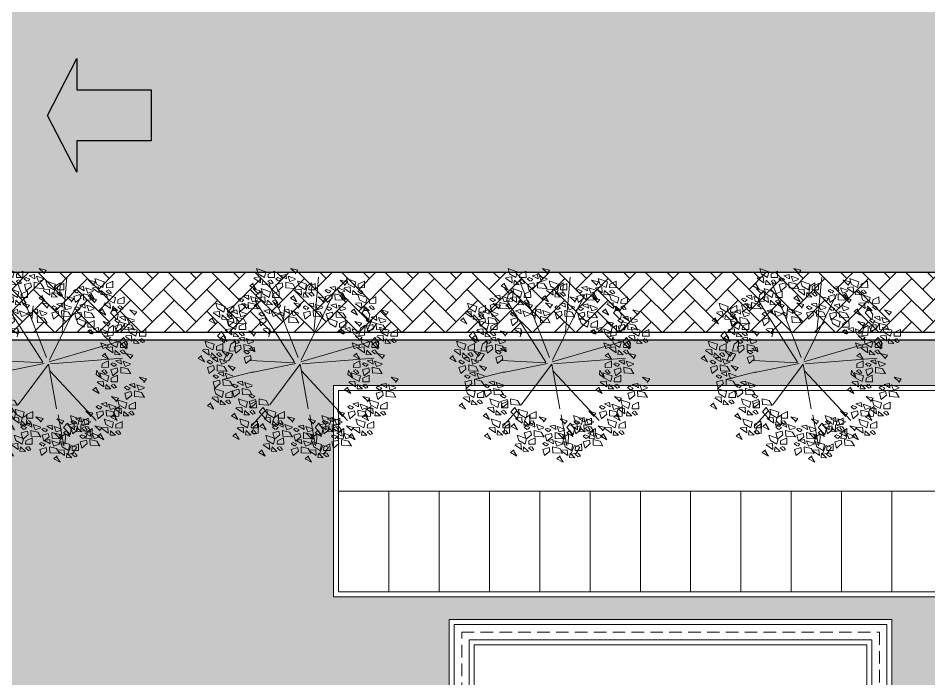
# Model space of a CAD drawing. Header units: inches. Extents: x 0 to 558, y -1 to 295.
# Drawn here: x 248.42 to 266.51, y 111.2 to 124.32 of the extents above; entities that cross this region are included whole.
import ezdxf

# ---------------------------------------------------------------- set-up
doc = ezdxf.new("R2010")
doc.units = ezdxf.units.IN
doc.header["$MEASUREMENT"] = 0
doc.linetypes.add('$0$HIDDEN', pattern=[0.375, 0.25, -0.125])
for name, color, linetype, lineweight in [('ARSIR', 31, 'Continuous', 5), ('ARSIR BETON', 8, 'Continuous', 5), ('ARSIR KOLOM', 8, 'Continuous', 13), ('ATAP', 3, 'Continuous', 20), ('DINDING2', 146, 'Continuous', 5), ('POHON', 98, 'Continuous', 5), ('RUMPUT', 93, 'Continuous', 0), ('SANITAIR', 15, 'Continuous', 9)]:
    doc.layers.add(name, color=color, linetype=linetype, lineweight=lineweight)
doc.layers.add('dg2', color=3, linetype='Continuous')
doc.layers.add('LANTAI', color=57, linetype='Continuous')

# ---------------------------------------------------------------- blocks, each defined once
blk = doc.blocks.new('SD.01')
at = {"layer": 'ATAP', "linetype": '$0$HIDDEN'}
blk.add_lwpolyline([(-4.2, 49.6), (-4.2, 51.6), (4.1, 51.6), (4.1, 42.4), (1.6, 42.4), (1.6, -1.6), (-11.2, -1.6), (-11.2, 49.6)], close=True, dxfattribs=at)
at = {"layer": 'SANITAIR'}
for points in [[(-4.45, 49.85), (-4.45, 51.85), (4.35, 51.85), (4.35, 42.15), (1.85, 42.15), (1.85, -1.85), (-11.45, -1.85), (-11.45, 49.85)], [(-4.35, 49.75), (-4.35, 51.75), (4.25, 51.75), (4.25, 42.25), (1.75, 42.25), (1.75, -1.75), (-11.35, -1.75), (-11.35, 49.75)], [(-4.05, 49.45), (-4.05, 51.45), (3.95, 51.45), (3.95, 42.55), (1.45, 42.55), (1.45, -1.45), (-11.05, -1.45), (-11.05, 49.45)], [(-3.95, 49.35), (-3.95, 51.35), (3.85, 51.35), (3.85, 42.65), (1.35, 42.65), (1.35, -1.35), (-10.95, -1.35), (-10.95, 49.35)]]:
    blk.add_lwpolyline(points, close=True, dxfattribs=at)
blk = doc.blocks.new('rrety')
for p, q in [((497.8248, 232.6161), (497.8335, 232.64)), ((497.8335, 232.64), (497.8515, 232.6484)), ((497.8506, 232.6457), (497.8452, 232.6146)), ((497.8452, 232.6146), (497.8248, 232.6161)), ((497.8677, 232.6134), (497.8875, 232.619)), ((497.8733, 232.5824), (497.8677, 232.6134)), ((497.8875, 232.619), (497.8874, 232.5936)), ((498.0767, 232.6219), (498.0965, 232.6275)), ((498.0822, 232.5908), (498.0767, 232.6219)), ((498.0964, 232.6021), (498.0822, 232.588)), ((498.0965, 232.6275), (498.0964, 232.6021)), ((497.7802, 232.574), (497.8, 232.5795)), ((497.7857, 232.5429), (497.7802, 232.574)), ((497.8, 232.5795), (497.7999, 232.5541)), ((497.8574, 232.5587), (497.8572, 232.5786)), ((497.8592, 232.5767), (497.8853, 232.5589)), ((497.8874, 232.5936), (497.8733, 232.5795)), ((498.0146, 232.5768), (498.0343, 232.5823)), ((498.0201, 232.5457), (498.0146, 232.5768)), ((498.0343, 232.5823), (498.0342, 232.5569)), ((498.0607, 232.5474), (498.0605, 232.5674)), ((498.0625, 232.5654), (498.0886, 232.5477)), ((497.7999, 232.5541), (497.7857, 232.54)), ((497.8755, 232.5409), (497.8574, 232.5587)), ((497.8853, 232.5589), (497.8755, 232.5409)), ((498.0342, 232.5569), (498.0201, 232.5429)), ((498.0788, 232.5296), (498.0607, 232.5474)), ((498.0886, 232.5477), (498.0788, 232.5296)), ((497.704, 232.4781), (497.7237, 232.4836)), ((497.7095, 232.447), (497.704, 232.4781)), ((497.7237, 232.4836), (497.7236, 232.4582)), ((497.7236, 232.4582), (497.7095, 232.4442)), ((498.2229, 232.3707), (498.2316, 232.3946)), ((498.2316, 232.3946), (498.2497, 232.403)), ((498.2487, 232.4004), (498.2434, 232.3693)), ((498.2179, 232.3568), (498.2376, 232.3624)), ((498.2234, 232.3257), (498.2179, 232.3568)), ((498.2434, 232.3693), (498.2229, 232.3707)), ((498.2376, 232.3624), (498.2375, 232.337)), ((498.2375, 232.337), (498.2234, 232.3229)), ((498.2611, 232.319), (498.2609, 232.3389)), ((498.2793, 232.3012), (498.2611, 232.319)), ((498.263, 232.337), (498.2891, 232.3192)), ((498.2891, 232.3192), (498.2793, 232.3012)), ((498.1134, 232.2834), (498.1133, 232.258)), ((497.7303, 232.2231), (497.7301, 232.243)), ((497.7484, 232.2053), (497.7303, 232.2231)), ((497.7321, 232.2411), (497.7582, 232.2233)), ((497.7582, 232.2233), (497.7484, 232.2053)), ((497.7542, 232.1564), (497.7629, 232.1803)), ((497.7629, 232.1803), (497.7809, 232.1887)), ((497.78, 232.1861), (497.7747, 232.1549)), ((497.7859, 232.2045), (497.8056, 232.2101)), ((497.7914, 232.1734), (497.7859, 232.2045)), ((497.8055, 232.1847), (497.7914, 232.1706)), ((497.8056, 232.2101), (497.8055, 232.1847)), ((497.7747, 232.1549), (497.7542, 232.1564)), ((497.7839, 232.13), (497.7837, 232.15)), ((497.7858, 232.148), (497.8119, 232.1303)), ((498.1671, 232.1678), (498.1868, 232.1734)), ((498.1726, 232.1368), (498.1671, 232.1678)), ((498.1867, 232.148), (498.1726, 232.1339)), ((498.1868, 232.1734), (498.1867, 232.148)), ((497.8021, 232.1122), (497.7839, 232.13)), ((497.8119, 232.1303), (497.8021, 232.1122)), ((498.0005, 232.1002), (498.0202, 232.1057)), ((498.006, 232.0691), (498.0005, 232.1002)), ((498.0202, 232.1057), (498.0201, 232.0803)), ((498.0201, 232.0803), (498.006, 232.0663))]:
    blk.add_line(p, q)
for points in [[(498.0497, 232.6755), (498.0591, 232.6874), (498.0347, 232.6946), (498.0505, 232.6782)], [(497.8859, 232.6614), (497.8953, 232.6733), (497.8709, 232.6805), (497.8867, 232.6641)], [(497.9248, 232.6527), (497.9394, 232.672), (497.9502, 232.652), (497.9301, 232.6412), (497.9248, 232.6527)], [(497.9924, 232.6512), (498.0003, 232.6577), (497.9875, 232.6645), (497.9805, 232.6606), (497.9897, 232.652)], [(498.0181, 232.6583), (498.0167, 232.6735), (497.998, 232.6702), (498.0181, 232.6583)], [(498.0495, 232.6549), (498.03, 232.6489), (498.024, 232.6684), (498.0503, 232.6576)], [(497.8409, 232.6188), (497.8218, 232.6039), (497.8165, 232.626), (497.8387, 232.6312), (497.8409, 232.6188)], [(497.8287, 232.6371), (497.8365, 232.6436), (497.8237, 232.6504), (497.8167, 232.6465), (497.826, 232.6379)], [(497.8543, 232.6442), (497.8529, 232.6594), (497.8343, 232.6561), (497.8543, 232.6442)], [(497.8823, 232.6095), (497.8509, 232.6129), (497.8511, 232.6334), (497.8755, 232.6262), (497.885, 232.6087)], [(497.8857, 232.6408), (497.8663, 232.6348), (497.8602, 232.6543), (497.8865, 232.6435)], [(497.8824, 232.651), (497.9136, 232.6558), (497.9187, 232.6359), (497.8933, 232.6366), (497.8796, 232.6511)], [(497.8872, 232.6198), (497.9044, 232.6306), (497.9153, 232.6134), (497.8871, 232.617)], [(497.9414, 232.6381), (497.9355, 232.6298), (497.9495, 232.6266), (497.9553, 232.6321), (497.9442, 232.638)], [(498.0047, 232.6329), (497.9855, 232.618), (497.9803, 232.6401), (498.0025, 232.6453), (498.0047, 232.6329)], [(498.001, 232.6104), (498.0157, 232.6297), (498.0264, 232.6097), (498.0064, 232.5989), (498.001, 232.6104)], [(498.0461, 232.6236), (498.0147, 232.627), (498.0149, 232.6475), (498.0393, 232.6403), (498.0488, 232.6228)], [(498.0941, 232.6146), (498.1019, 232.6211), (498.0892, 232.6278), (498.0822, 232.624), (498.0914, 232.6154)], [(498.1198, 232.6217), (498.1183, 232.6368), (498.0997, 232.6335), (498.1198, 232.6217)], [(498.1511, 232.6183), (498.1317, 232.6123), (498.1257, 232.6317), (498.1519, 232.621)], [(498.1513, 232.6388), (498.1607, 232.6507), (498.1364, 232.6579), (498.1521, 232.6415)], [(497.7497, 232.5946), (497.7809, 232.5994), (497.786, 232.5795), (497.7606, 232.5802), (497.7468, 232.5947)], [(497.7921, 232.5963), (497.8067, 232.6156), (497.8175, 232.5956), (497.7974, 232.5848), (497.7921, 232.5963)], [(497.9135, 232.52), (497.8706, 232.621)], [(497.8852, 232.6002), (497.9164, 232.605), (497.9215, 232.5851), (497.8961, 232.5858), (497.8824, 232.6003)], [(497.8923, 232.5999), (497.8863, 232.586), (497.9117, 232.5853), (497.8922, 232.5971)], [(497.9184, 232.6246), (497.9237, 232.6104), (497.9408, 232.6184), (497.9184, 232.6246)], [(497.9276, 232.6019), (497.9423, 232.6212), (497.953, 232.6012), (497.933, 232.5905), (497.9276, 232.6019)], [(497.9586, 232.6087), (497.9898, 232.6135), (497.9949, 232.5936), (497.9695, 232.5943), (497.9558, 232.6088)], [(498.0176, 232.5958), (498.0117, 232.5875), (498.0258, 232.5843), (498.0316, 232.5898), (498.0204, 232.5957)], [(498.0666, 232.5852), (498.076, 232.5971), (498.0517, 232.6044), (498.0674, 232.5879)], [(498.0699, 232.5414), (498.1036, 232.5996)], [(498.1063, 232.5962), (498.0872, 232.5813), (498.082, 232.6035), (498.1041, 232.6087), (498.1063, 232.5962)], [(498.1477, 232.5869), (498.1164, 232.5903), (498.1165, 232.6109), (498.1409, 232.6037), (498.1505, 232.5861)], [(497.7532, 232.5514), (497.7626, 232.5633), (497.7382, 232.5705), (497.754, 232.5541)], [(497.7545, 232.5634), (497.7717, 232.5742), (497.7826, 232.557), (497.7544, 232.5606)], [(497.7857, 232.5682), (497.7909, 232.554), (497.8081, 232.562), (497.7857, 232.5682)], [(497.8086, 232.5817), (497.8028, 232.5734), (497.8168, 232.5702), (497.8226, 232.5757), (497.8115, 232.5816)], [(497.8344, 232.5539), (497.8491, 232.5733), (497.8598, 232.5533), (497.8398, 232.5425), (497.8344, 232.5539)], [(497.8718, 232.5655), (497.8812, 232.5774), (497.8568, 232.5846), (497.8726, 232.5682)], [(497.89, 232.5691), (497.9073, 232.5799), (497.9181, 232.5627), (497.8899, 232.5662)], [(497.9212, 232.5739), (497.9265, 232.5596), (497.9436, 232.5676), (497.9212, 232.5739)], [(497.9442, 232.5873), (497.9383, 232.579), (497.9523, 232.5758), (497.9581, 232.5813), (497.947, 232.5873)], [(497.9634, 232.5775), (497.9807, 232.5883), (497.9915, 232.5711), (497.9634, 232.5747)], [(497.9946, 232.5823), (497.9999, 232.5681), (498.0171, 232.5761), (497.9946, 232.5823)], [(498.0094, 232.561), (498.0172, 232.5675), (498.0045, 232.5742), (497.9974, 232.5704), (498.0067, 232.5618)], [(498.035, 232.5681), (498.0336, 232.5832), (498.015, 232.5799), (498.035, 232.5681)], [(498.0664, 232.5647), (498.047, 232.5587), (498.0409, 232.5781), (498.0672, 232.5674)], [(498.1395, 232.554), (498.1381, 232.5691), (498.1195, 232.5658), (498.1395, 232.554)], [(498.1709, 232.5506), (498.1515, 232.5446), (498.1454, 232.564), (498.1717, 232.5533)], [(498.1711, 232.5711), (498.1805, 232.583), (498.1561, 232.5903), (498.1719, 232.5738)], [(498.2614, 232.5542), (498.2709, 232.5661), (498.2465, 232.5733), (498.2622, 232.5569)], [(497.6959, 232.5271), (497.7038, 232.5337), (497.691, 232.5404), (497.684, 232.5366), (497.6932, 232.5279)], [(497.7216, 232.5343), (497.7202, 232.5494), (497.7016, 232.5461), (497.7216, 232.5343)], [(497.753, 232.5308), (497.7335, 232.5248), (497.7275, 232.5443), (497.7538, 232.5336)], [(497.7596, 232.5435), (497.7536, 232.5296), (497.779, 232.5289), (497.7595, 232.5407)], [(497.792, 232.5523), (497.8232, 232.5571), (497.8283, 232.5372), (497.8029, 232.5379), (497.7892, 232.5523)], [(497.7968, 232.5211), (497.8141, 232.5319), (497.8249, 232.5147), (497.7968, 232.5183)], [(497.8268, 232.5229), (497.8076, 232.508), (497.8024, 232.5301), (497.8246, 232.5353), (497.8268, 232.5229)], [(497.8145, 232.5412), (497.8224, 232.5478), (497.8096, 232.5545), (497.8026, 232.5507), (497.8118, 232.542)], [(497.8402, 232.5484), (497.8388, 232.5635), (497.8201, 232.5602), (497.8402, 232.5484)], [(497.8682, 232.5136), (497.8368, 232.517), (497.837, 232.5375), (497.8614, 232.5303), (497.8709, 232.5128)], [(497.851, 232.5394), (497.8451, 232.5311), (497.8592, 232.5279), (497.865, 232.5334), (497.8538, 232.5393)], [(497.8716, 232.5449), (497.8521, 232.5389), (497.8461, 232.5584), (497.8724, 232.5477)], [(497.8951, 232.5492), (497.8891, 232.5352), (497.9145, 232.5345), (497.8951, 232.5463)], [(497.9685, 232.5576), (497.9625, 232.5437), (497.9879, 232.543), (497.9685, 232.5548)], [(498.0216, 232.5427), (498.0025, 232.5277), (497.9973, 232.5499), (498.0194, 232.5551), (498.0216, 232.5427)], [(498.063, 232.5333), (498.0317, 232.5367), (498.0318, 232.5573), (498.0562, 232.5501), (498.0657, 232.5325)], [(498.1261, 232.5286), (498.107, 232.5136), (498.1017, 232.5358), (498.1239, 232.541), (498.1261, 232.5286)], [(498.1139, 232.5469), (498.1217, 232.5534), (498.1089, 232.5601), (498.1019, 232.5563), (498.1111, 232.5477)], [(498.1055, 232.5201), (498.1202, 232.5395), (498.1309, 232.5194), (498.1109, 232.5087), (498.1055, 232.5201)], [(498.1675, 232.5192), (498.1361, 232.5226), (498.1363, 232.5432), (498.1607, 232.536), (498.1702, 232.5184)], [(498.2042, 232.53), (498.212, 232.5365), (498.1993, 232.5432), (498.1923, 232.5394), (498.2015, 232.5308)], [(498.2299, 232.5371), (498.2285, 232.5522), (498.2098, 232.5489), (498.2299, 232.5371)], [(498.2613, 232.5337), (498.2418, 232.5277), (498.2358, 232.5471), (498.2621, 232.5364)], [(497.7082, 232.5088), (497.6891, 232.4939), (497.6838, 232.516), (497.706, 232.5212), (497.7082, 232.5088)], [(497.7496, 232.4995), (497.7182, 232.5029), (497.7184, 232.5234), (497.7428, 232.5162), (497.7523, 232.4987)], [(497.7582, 232.4834), (497.7728, 232.5028), (497.7836, 232.4828), (497.7635, 232.472), (497.7582, 232.4834)], [(497.9754, 232.3753), (497.7793, 232.51)], [(497.8019, 232.5012), (497.7959, 232.4873), (497.8213, 232.4866), (497.8019, 232.4984)], [(497.828, 232.5259), (497.8333, 232.5117), (497.8505, 232.5197), (497.828, 232.5259)], [(497.9846, 232.3539), (497.9233, 232.5008)], [(497.9846, 232.3539), (498.0582, 232.5161)], [(498.0631, 232.5184), (498.0943, 232.5232), (498.0994, 232.5033), (498.074, 232.504), (498.0603, 232.5185)], [(498.1221, 232.5056), (498.1162, 232.4972), (498.1302, 232.494), (498.136, 232.4995), (498.1249, 232.5055)], [(498.128, 232.4959), (498.1592, 232.5007), (498.1644, 232.4808), (498.139, 232.4815), (498.1252, 232.4959)], [(498.1705, 232.4975), (498.1851, 232.5169), (498.1959, 232.4969), (498.1758, 232.4861), (498.1705, 232.4975)], [(498.2165, 232.5116), (498.1973, 232.4967), (498.1921, 232.5188), (498.2142, 232.5241), (498.2165, 232.5116)], [(498.2579, 232.5023), (498.2265, 232.5057), (498.2267, 232.5263), (498.251, 232.519), (498.2606, 232.5015)], [(498.2439, 232.4806), (498.2585, 232.5), (498.2693, 232.4799), (498.2492, 232.4692), (498.2439, 232.4806)], [(497.6906, 232.4581), (497.6891, 232.4732), (497.6705, 232.4699), (497.6906, 232.4581)], [(497.7219, 232.4547), (497.7025, 232.4487), (497.6965, 232.4681), (497.7227, 232.4574)], [(497.7221, 232.4752), (497.7315, 232.4872), (497.7072, 232.4944), (497.7229, 232.4779)], [(497.7158, 232.4818), (497.747, 232.4866), (497.7521, 232.4667), (497.7267, 232.4674), (497.713, 232.4818)], [(497.7748, 232.4689), (497.7689, 232.4606), (497.7829, 232.4574), (497.7887, 232.4629), (497.7776, 232.4688)], [(498.1329, 232.4647), (498.1501, 232.4755), (498.1609, 232.4583), (498.1328, 232.4619)], [(498.1641, 232.4695), (498.1693, 232.4553), (498.1865, 232.4633), (498.1641, 232.4695)], [(498.187, 232.483), (498.1811, 232.4747), (498.1952, 232.4715), (498.201, 232.477), (498.1898, 232.4829)], [(498.2015, 232.4789), (498.2327, 232.4837), (498.2378, 232.4639), (498.2124, 232.4645), (498.1986, 232.479)], [(497.6771, 232.4327), (497.658, 232.4177), (497.6528, 232.4399), (497.6749, 232.4451), (497.6771, 232.4327)], [(497.6649, 232.451), (497.6727, 232.4575), (497.66, 232.4642), (497.653, 232.4604), (497.6622, 232.4518)], [(497.7185, 232.4234), (497.6872, 232.4268), (497.6873, 232.4473), (497.7117, 232.4401), (497.7213, 232.4226)], [(497.7206, 232.4506), (497.7378, 232.4614), (497.7487, 232.4442), (497.7205, 232.4478)], [(497.7518, 232.4554), (497.7571, 232.4412), (497.7742, 232.4492), (497.7518, 232.4554)], [(498.1403, 232.4159), (498.2384, 232.4649)], [(498.2063, 232.4478), (498.2235, 232.4586), (498.2343, 232.4414), (498.2062, 232.445)], [(498.2325, 232.4338), (498.2637, 232.4386), (498.2688, 232.4187), (498.2434, 232.4194), (498.2297, 232.4339)], [(498.2375, 232.4526), (498.2427, 232.4383), (498.2599, 232.4463), (498.2375, 232.4526)], [(498.2604, 232.4661), (498.2546, 232.4578), (498.2686, 232.4546), (498.2744, 232.4601), (498.2633, 232.466)], [(498.2749, 232.4355), (498.2896, 232.4549), (498.3003, 232.4348), (498.2803, 232.4241), (498.2749, 232.4355)], [(497.6763, 232.396), (497.691, 232.4154), (497.7017, 232.3953), (497.6817, 232.3846), (497.6763, 232.396)], [(497.7257, 232.4307), (497.7197, 232.4168), (497.7451, 232.4161), (497.7256, 232.4279)], [(497.804, 232.3963), (497.8134, 232.4082), (497.7891, 232.4154), (497.8048, 232.399)], [(497.9999, 232.3539), (498.144, 232.4182)], [(498.2114, 232.4279), (498.2054, 232.414), (498.2308, 232.4133), (498.2113, 232.4251)], [(498.2373, 232.4027), (498.2546, 232.4135), (498.2654, 232.3963), (498.2373, 232.3998)], [(498.2685, 232.4075), (498.2738, 232.3932), (498.291, 232.4012), (498.2685, 232.4075)], [(498.2915, 232.4209), (498.2856, 232.4126), (498.2997, 232.4094), (498.3055, 232.4149), (498.2943, 232.4209)], [(498.3292, 232.3991), (498.3386, 232.411), (498.3143, 232.4182), (498.33, 232.4018)], [(497.6339, 232.3943), (497.6651, 232.3991), (497.6702, 232.3793), (497.6448, 232.3799), (497.6311, 232.3944)], [(497.6387, 232.3632), (497.6559, 232.374), (497.6668, 232.3568), (497.6386, 232.3604)], [(497.6929, 232.3815), (497.687, 232.3732), (497.701, 232.37), (497.7068, 232.3754), (497.6957, 232.3814)], [(497.7468, 232.372), (497.7546, 232.3785), (497.7419, 232.3853), (497.7348, 232.3814), (497.7441, 232.3728)], [(497.7724, 232.3791), (497.771, 232.3943), (497.7524, 232.391), (497.7724, 232.3791)], [(497.8038, 232.3757), (497.7844, 232.3697), (497.7783, 232.3892), (497.8046, 232.3784)], [(498.0061, 232.3539), (498.1593, 232.3784)], [(498.1563, 232.3735), (498.171, 232.3928), (498.1817, 232.3728), (498.1617, 232.362), (498.1563, 232.3735)], [(498.2424, 232.3828), (498.2364, 232.3688), (498.2618, 232.3681), (498.2424, 232.38)], [(498.272, 232.3749), (498.2798, 232.3814), (498.2671, 232.3881), (498.26, 232.3843), (498.2693, 232.3757)], [(498.2976, 232.382), (498.2962, 232.3971), (498.2776, 232.3938), (498.2976, 232.382)], [(498.329, 232.3786), (498.3096, 232.3725), (498.3036, 232.392), (498.3298, 232.3813)], [(497.6438, 232.3433), (497.6378, 232.3293), (497.6632, 232.3287), (497.6437, 232.3405)], [(497.6699, 232.368), (497.6752, 232.3537), (497.6923, 232.3617), (497.6699, 232.368)], [(497.759, 232.3537), (497.7399, 232.3388), (497.7347, 232.3609), (497.7568, 232.3661), (497.759, 232.3537)], [(497.9785, 232.3508), (497.7363, 232.2773)], [(497.7413, 232.3255), (497.7559, 232.3449), (497.7667, 232.3248), (497.7466, 232.3141), (497.7413, 232.3255)], [(497.9846, 232.3447), (497.7609, 232.2222)], [(497.8004, 232.3444), (497.769, 232.3478), (497.7692, 232.3683), (497.7936, 232.3611), (497.8031, 232.3436)], [(497.7891, 232.3297), (497.7969, 232.3362), (497.7842, 232.3429), (497.7772, 232.3391), (497.7864, 232.3305)], [(497.8148, 232.3368), (497.8134, 232.352), (497.7949, 232.3598), (497.8148, 232.3368)], [(498.0061, 232.3508), (498.1838, 232.1733)], [(498.1499, 232.3454), (498.1552, 232.3312), (498.1724, 232.3392), (498.1499, 232.3454)], [(498.1563, 232.3436), (498.1875, 232.3484), (498.1926, 232.3285), (498.1672, 232.3292), (498.1535, 232.3437)], [(498.1729, 232.3589), (498.167, 232.3506), (498.1811, 232.3474), (498.1869, 232.3529), (498.1757, 232.3588)], [(498.1987, 232.3453), (498.2133, 232.3646), (498.2241, 232.3446), (498.204, 232.3338), (498.1987, 232.3453)], [(498.2842, 232.3565), (498.2651, 232.3416), (498.2599, 232.3637), (498.282, 232.3689), (498.2842, 232.3565)], [(498.3256, 232.3472), (498.2943, 232.3506), (498.2944, 232.3711), (498.3188, 232.3639), (498.3283, 232.3464)], [(497.6988, 232.3238), (497.73, 232.3286), (497.7352, 232.3088), (497.7098, 232.3094), (497.696, 232.3239)], [(497.7578, 232.311), (497.7519, 232.3027), (497.766, 232.2995), (497.7718, 232.3049), (497.7606, 232.3109)], [(497.8014, 232.3114), (497.7822, 232.2965), (497.777, 232.3186), (497.7992, 232.3238), (497.8014, 232.3114)], [(497.9846, 232.3386), (497.9233, 232.0875)], [(497.9969, 232.3324), (498.1532, 232.0998)], [(498.1611, 232.3124), (498.1783, 232.3232), (498.1892, 232.306), (498.161, 232.3096)], [(498.1923, 232.3172), (498.1976, 232.303), (498.2147, 232.311), (498.1923, 232.3172)], [(498.2153, 232.3307), (498.2094, 232.3224), (498.2234, 232.3192), (498.2292, 232.3247), (498.2181, 232.3306)], [(498.2355, 232.2945), (498.2341, 232.3097), (498.2155, 232.3064), (498.2355, 232.2945)], [(498.2671, 232.3117), (498.2765, 232.3236), (498.2521, 232.3308), (498.2679, 232.3144)], [(497.7037, 232.2927), (497.7209, 232.3035), (497.7317, 232.2863), (497.7036, 232.2899)], [(497.7349, 232.2975), (497.7401, 232.2832), (497.7573, 232.2912), (497.7349, 232.2975)], [(497.7984, 232.2722), (497.8078, 232.2841), (497.7834, 232.2913), (497.7992, 232.2749)], [(498.1662, 232.2925), (498.1602, 232.2786), (498.1856, 232.2779), (498.1661, 232.2897)], [(498.2221, 232.2691), (498.203, 232.2542), (498.1977, 232.2763), (498.2199, 232.2815), (498.2221, 232.2691)], [(498.2099, 232.2874), (498.2177, 232.2939), (498.2049, 232.3006), (498.1979, 232.2968), (498.2072, 232.2882)], [(498.2635, 232.2598), (498.2321, 232.2632), (498.2323, 232.2837), (498.2567, 232.2765), (498.2662, 232.259)], [(498.2669, 232.2911), (498.2475, 232.2851), (498.2414, 232.3046), (498.2677, 232.2938)], [(498.2439, 232.2578), (498.2585, 232.2772), (498.2693, 232.2571), (498.2492, 232.2464), (498.2439, 232.2578)], [(498.3207, 232.2609), (498.3302, 232.2728), (498.3058, 232.28), (498.3215, 232.2636)], [(497.7088, 232.2728), (497.7027, 232.2588), (497.7281, 232.2582), (497.7087, 232.27)], [(497.7411, 232.2479), (497.7489, 232.2545), (497.7362, 232.2612), (497.7292, 232.2574), (497.7384, 232.2487)], [(497.7668, 232.2551), (497.7654, 232.2702), (497.7467, 232.2669), (497.7668, 232.2551)], [(497.7948, 232.2203), (497.7634, 232.2237), (497.7636, 232.2442), (497.788, 232.237), (497.7975, 232.2195)], [(497.7982, 232.2516), (497.7787, 232.2456), (497.7727, 232.2651), (497.799, 232.2544)], [(497.794, 232.2476), (497.8112, 232.2584), (497.8221, 232.2412), (497.7939, 232.2447)], [(498.137, 232.2601), (498.1176, 232.2541), (498.1115, 232.2735), (498.1378, 232.2628)], [(498.1338, 232.2324), (498.1484, 232.2518), (498.1592, 232.2318), (498.1391, 232.221), (498.1338, 232.2324)], [(498.2015, 232.2562), (498.2327, 232.261), (498.2378, 232.2411), (498.2124, 232.2418), (498.1986, 232.2562)], [(498.2635, 232.2367), (498.2713, 232.2432), (498.2586, 232.2499), (498.2516, 232.2461), (498.2608, 232.2375)], [(498.2892, 232.2438), (498.2878, 232.2589), (498.2691, 232.2556), (498.2892, 232.2438)], [(498.3206, 232.2404), (498.3011, 232.2344), (498.2951, 232.2538), (498.3214, 232.2431)], [(497.7103, 232.2015), (497.7089, 232.2166), (497.6903, 232.2133), (497.7103, 232.2015)], [(497.7419, 232.2186), (497.7513, 232.2305), (497.7269, 232.2377), (497.7427, 232.2213)], [(497.7534, 232.2296), (497.7342, 232.2147), (497.729, 232.2368), (497.7512, 232.242), (497.7534, 232.2296)], [(497.7991, 232.2277), (497.7931, 232.2137), (497.8185, 232.213), (497.799, 232.2248)], [(497.8595, 232.2179), (497.8536, 232.2096), (497.8676, 232.2064), (497.8734, 232.2119), (497.8623, 232.2178)], [(497.8682, 232.2028), (497.876, 232.2093), (497.8633, 232.216), (497.8563, 232.2122), (497.8655, 232.2036)], [(497.9718, 232.1588), (497.9626, 232.2322)], [(498.0236, 232.2138), (498.0548, 232.2186), (498.0599, 232.1988), (498.0345, 232.1994), (498.0207, 232.2139)], [(498.076, 232.2139), (498.0821, 232.1649)], [(498.1503, 232.2179), (498.1444, 232.2096), (498.1585, 232.2064), (498.1643, 232.2119), (498.1531, 232.2178)], [(498.2063, 232.225), (498.2235, 232.2358), (498.2343, 232.2186), (498.2062, 232.2222)], [(498.2156, 232.1986), (498.2303, 232.218), (498.241, 232.1979), (498.221, 232.1872), (498.2156, 232.1986)], [(498.2375, 232.2298), (498.2427, 232.2155), (498.2599, 232.2235), (498.2375, 232.2298)], [(498.2758, 232.2183), (498.2566, 232.2034), (498.2514, 232.2255), (498.2735, 232.2308), (498.2758, 232.2183)], [(498.2604, 232.2433), (498.2546, 232.235), (498.2686, 232.2318), (498.2744, 232.2373), (498.2633, 232.2432)], [(498.3172, 232.209), (498.2858, 232.2124), (498.286, 232.233), (498.3103, 232.2257), (498.3199, 232.2082)], [(497.6969, 232.176), (497.6778, 232.1611), (497.6725, 232.1832), (497.6947, 232.1884), (497.6969, 232.176)], [(497.6847, 232.1944), (497.6925, 232.2009), (497.6797, 232.2076), (497.6727, 232.2038), (497.6819, 232.1952)], [(497.7383, 232.1667), (497.7069, 232.1701), (497.7071, 232.1907), (497.7315, 232.1834), (497.741, 232.1659)], [(497.7417, 232.1981), (497.7223, 232.1921), (497.7162, 232.2115), (497.7425, 232.2008)], [(497.761, 232.1732), (497.7757, 232.1926), (497.7864, 232.1725), (497.7664, 232.1618), (497.761, 232.1732)], [(497.8053, 232.1996), (497.8225, 232.2104), (497.8334, 232.1932), (497.8052, 232.1968)], [(497.8365, 232.2044), (497.8418, 232.1902), (497.8589, 232.1982), (497.8365, 232.2044)], [(497.8804, 232.1845), (497.8613, 232.1696), (497.8561, 232.1917), (497.8782, 232.1969), (497.8804, 232.1845)], [(497.9219, 232.1752), (497.8905, 232.1786), (497.8907, 232.1991), (497.915, 232.1919), (497.9246, 232.1744)], [(497.9079, 232.1619), (497.9225, 232.1813), (497.9333, 232.1613), (497.9132, 232.1505), (497.9079, 232.1619)], [(497.9869, 232.176), (498.0016, 232.1954), (498.0123, 232.1754), (497.9923, 232.1646), (497.9869, 232.176)], [(498.0284, 232.1827), (498.0456, 232.1935), (498.0564, 232.1763), (498.0283, 232.1799)], [(498.0596, 232.1875), (498.0648, 232.1732), (498.082, 232.1812), (498.0596, 232.1875)], [(498.0825, 232.201), (498.0767, 232.1927), (498.0907, 232.1895), (498.0965, 232.195), (498.0854, 232.2009)], [(498.0961, 232.1996), (498.1134, 232.2104), (498.1242, 232.1932), (498.0961, 232.1968)], [(498.1273, 232.2044), (498.1326, 232.1902), (498.1498, 232.1982), (498.1273, 232.2044)], [(498.1767, 232.1763), (498.1862, 232.1882), (498.1618, 232.1954), (498.1775, 232.179)], [(498.1732, 232.1969), (498.2044, 232.2017), (498.2095, 232.1818), (498.1841, 232.1825), (498.1704, 232.197)], [(498.2114, 232.2051), (498.2054, 232.1912), (498.2308, 232.1905), (498.2113, 232.2023)], [(498.2322, 232.1841), (498.2263, 232.1757), (498.2404, 232.1725), (498.2462, 232.178), (498.235, 232.184)], [(497.7186, 232.1715), (497.7498, 232.1763), (497.7549, 232.1565), (497.7295, 232.1571), (497.7158, 232.1716)], [(497.7234, 232.1404), (497.7407, 232.1512), (497.7515, 232.134), (497.7233, 232.1376)], [(497.7776, 232.1587), (497.7717, 232.1504), (497.7857, 232.1472), (497.7915, 232.1527), (497.7804, 232.1586)], [(497.8104, 232.1797), (497.8044, 232.1658), (497.8298, 232.1651), (497.8103, 232.1769)], [(497.8654, 232.1603), (497.8966, 232.1651), (497.9018, 232.1452), (497.8764, 232.1459), (497.8626, 232.1603)], [(497.9445, 232.1744), (497.9757, 232.1792), (497.9808, 232.1593), (497.9554, 232.16), (497.9417, 232.1744)], [(497.9493, 232.1432), (497.9666, 232.154), (497.9774, 232.1368), (497.9492, 232.1404)], [(497.9723, 232.161), (497.9877, 232.0416)], [(497.9805, 232.148), (497.9858, 232.1338), (498.0029, 232.1418), (497.9805, 232.148)], [(498.0035, 232.1615), (497.9976, 232.1532), (498.0116, 232.15), (498.0174, 232.1555), (498.0063, 232.1614)], [(498.0335, 232.1628), (498.0275, 232.1489), (498.0529, 232.1482), (498.0334, 232.16)], [(498.1013, 232.1797), (498.0952, 232.1658), (498.1206, 232.1651), (498.1012, 232.1769)], [(498.1195, 232.1521), (498.1273, 232.1586), (498.1146, 232.1653), (498.1076, 232.1615), (498.1168, 232.1529)], [(498.1452, 232.1592), (498.1437, 232.1743), (498.1251, 232.171), (498.1452, 232.1592)], [(498.1732, 232.1244), (498.1418, 232.1278), (498.142, 232.1484), (498.1663, 232.1411), (498.1759, 232.1236)], [(498.1765, 232.1558), (498.1571, 232.1498), (498.1511, 232.1692), (498.1773, 232.1585)], [(498.178, 232.1658), (498.1953, 232.1766), (498.2061, 232.1594), (498.178, 232.1629)], [(498.2092, 232.1706), (498.2145, 232.1563), (498.2317, 232.1643), (498.2092, 232.1706)], [(497.7285, 232.1205), (497.7225, 232.1066), (497.7479, 232.1059), (497.7285, 232.1177)], [(497.7546, 232.1452), (497.7599, 232.1309), (497.777, 232.1389), (497.7546, 232.1452)], [(497.8091, 232.1056), (497.8077, 232.1207), (497.7891, 232.1174), (497.8091, 232.1056)], [(497.8407, 232.1227), (497.8501, 232.1346), (497.8258, 232.1418), (497.8415, 232.1254)], [(497.8702, 232.1291), (497.8875, 232.1399), (497.8983, 232.1227), (497.8702, 232.1263)], [(497.9015, 232.1339), (497.9067, 232.1197), (497.9239, 232.1277), (497.9015, 232.1339)], [(497.9244, 232.1474), (497.9185, 232.1391), (497.9326, 232.1359), (497.9384, 232.1414), (497.9272, 232.1473)], [(497.9248, 232.1027), (497.9394, 232.1221), (497.9502, 232.102), (497.9301, 232.0913), (497.9248, 232.1027)], [(497.9544, 232.1233), (497.9484, 232.1094), (497.9738, 232.1087), (497.9543, 232.1205)], [(498.0266, 232.1056), (498.0252, 232.1207), (498.0065, 232.1174), (498.0266, 232.1056)], [(498.0581, 232.1227), (498.0676, 232.1346), (498.0432, 232.1418), (498.0589, 232.1254)], [(498.1027, 232.0999), (498.1173, 232.1193), (498.1281, 232.0992), (498.108, 232.0885), (498.1027, 232.0999)], [(498.1317, 232.1337), (498.1126, 232.1188), (498.1074, 232.1409), (498.1295, 232.1461), (498.1317, 232.1337)], [(498.1831, 232.1459), (498.1771, 232.1319), (498.2025, 232.1312), (498.1831, 232.1431)], [(498.2078, 232.1114), (498.2172, 232.1233), (498.1928, 232.1306), (498.2086, 232.1141)], [(497.7957, 232.0801), (497.7766, 232.0652), (497.7714, 232.0874), (497.7935, 232.0926), (497.7957, 232.0801)], [(497.7835, 232.0985), (497.7913, 232.105), (497.7786, 232.1117), (497.7715, 232.1079), (497.7808, 232.0993)], [(497.8371, 232.0708), (497.8058, 232.0742), (497.8059, 232.0948), (497.8303, 232.0876), (497.8398, 232.07)], [(497.8405, 232.1022), (497.8211, 232.0962), (497.8151, 232.1156), (497.8413, 232.1049)], [(497.8754, 232.1092), (497.8693, 232.0953), (497.8947, 232.0946), (497.8753, 232.1064)], [(497.8915, 232.0776), (497.901, 232.0895), (497.8766, 232.0967), (497.8923, 232.0803)], [(497.8824, 232.101), (497.9136, 232.1058), (497.9187, 232.086), (497.8933, 232.0866), (497.8796, 232.1011)], [(497.9414, 232.0882), (497.9355, 232.0799), (497.9495, 232.0767), (497.9553, 232.0821), (497.9442, 232.0881)], [(498.0132, 232.0801), (497.994, 232.0652), (497.9888, 232.0874), (498.0109, 232.0926), (498.0132, 232.0801)], [(498.0009, 232.0985), (498.0087, 232.105), (497.996, 232.1117), (497.989, 232.1079), (497.9982, 232.0993)], [(498.0546, 232.0708), (498.0232, 232.0742), (498.0234, 232.0948), (498.0477, 232.0876), (498.0573, 232.07)], [(498.058, 232.1022), (498.0385, 232.0962), (498.0325, 232.1156), (498.0588, 232.1049)], [(498.0603, 232.0982), (498.0915, 232.103), (498.0966, 232.0831), (498.0712, 232.0838), (498.0575, 232.0983)], [(498.1192, 232.0853), (498.1134, 232.077), (498.1274, 232.0738), (498.1332, 232.0793), (498.1221, 232.0853)], [(498.1506, 232.0872), (498.1584, 232.0937), (498.1456, 232.1004), (498.1386, 232.0966), (498.1479, 232.088)], [(498.1762, 232.0943), (498.1748, 232.1094), (498.1562, 232.1061), (498.1762, 232.0943)], [(498.2076, 232.0909), (498.1882, 232.0849), (498.1821, 232.1043), (498.2084, 232.0936)], [(497.8343, 232.0533), (497.8421, 232.0599), (497.8294, 232.0666), (497.8224, 232.0628), (497.8316, 232.0542)], [(497.86, 232.0605), (497.8586, 232.0756), (497.8399, 232.0723), (497.86, 232.0605)], [(497.8914, 232.0571), (497.8719, 232.051), (497.8659, 232.0705), (497.8922, 232.0598)], [(497.8872, 232.0699), (497.9044, 232.0807), (497.9153, 232.0635), (497.8871, 232.0671)], [(497.9184, 232.0747), (497.9237, 232.0604), (497.9408, 232.0684), (497.9184, 232.0747)], [(498.0651, 232.0671), (498.0823, 232.0779), (498.0932, 232.0607), (498.065, 232.0642)], [(498.0963, 232.0719), (498.1015, 232.0576), (498.1187, 232.0656), (498.0963, 232.0719)], [(498.1628, 232.0689), (498.1437, 232.0539), (498.1384, 232.0761), (498.1606, 232.0813), (498.1628, 232.0689)], [(498.2042, 232.0595), (498.1728, 232.063), (498.173, 232.0835), (498.1974, 232.0763), (498.2069, 232.0587)], [(497.8466, 232.035), (497.8274, 232.0201), (497.8222, 232.0422), (497.8443, 232.0474), (497.8466, 232.035)], [(497.888, 232.0257), (497.8566, 232.0291), (497.8568, 232.0496), (497.8811, 232.0424), (497.8907, 232.0249)], [(497.8923, 232.05), (497.8863, 232.036), (497.9117, 232.0354), (497.8922, 232.0472)], [(498.0702, 232.0472), (498.0642, 232.0332), (498.0896, 232.0325), (498.0701, 232.0444)]]:
    blk.add_lwpolyline(points)

msp = doc.modelspace()

# ---------------------------------------------------------------- hatches: boundary and pattern name
at = {"layer": 'ARSIR'}
h = msp.add_hatch(dxfattribs=at)
h.set_pattern_fill('AR-HBONE', color=256, scale=0.003, style=0)
h.set_pattern_definition([(45, (97.41734, -7.36865), (4e-17, 0.4310523), [0.9144, -0.3048]), (135, (97.63286, -7.15312), (4e-17, 0.4310523), [0.9144, -0.3048])])
h.paths.add_polyline_path([(278.2147, 118.0715), (243.154, 118.0715), (243.154, 119.2715), (278.2147, 119.2715)])
at = {"layer": 'ARSIR BETON'}
h = msp.add_hatch(dxfattribs=at)
h.set_pattern_fill('AR-HBONE', color=256, scale=0.004, style=0)
h.set_pattern_definition([(45, (37.0798, 226.14725), (6e-17, 0.5747364), [1.2192, -0.4064]), (135, (37.36716, 226.4346), (6e-17, 0.5747364), [1.2192, -0.4064])])
edge = h.paths.add_edge_path()
edge.add_arc((191.2828, 190.0679), 14, 90, 180)
edge.add_line((177.2828, 190.0679), (177.2828, 133.2715))
edge.add_arc((191.2827, 133.2715), 14, 179.99992, 263.11919)
edge.add_line((189.6055, 119.3724), (189.6055, 112.3227))
edge.add_line((189.6055, 112.3227), (189.7055, 112.3227))
edge.add_line((189.7055, 112.3227), (189.7055, 112.2227))
edge.add_line((189.7055, 112.2227), (201.7055, 112.2227))
edge.add_line((201.7055, 112.2227), (201.7055, 119.2715))
edge.add_line((201.7055, 119.2715), (380.22, 119.2715))
edge.add_arc((380.22, 133.2715), 14, 270, 360)
edge.add_line((394.22, 133.2715), (394.22, 186.8365))
edge.add_arc((380.07, 186.8365), 14.15, 0.00002, 89.99998)
edge.add_line((380.07, 200.9865), (288.3873, 200.9865))
edge.add_arc((288.3873, 203.9865), 3, 180, 270, ccw=False)
edge.add_line((285.3873, 203.9865), (285.3986, 204.9823))
edge.add_line((285.3986, 204.9823), (271.3873, 205.1475))
edge.add_line((271.3873, 205.1475), (271.3873, 204.9086))
edge.add_arc((270.5466, 204.9086), 0.8408, 270, 359.99999, ccw=False)
edge.add_line((270.5466, 204.0679), (191.2828, 204.0679))
edge = h.paths.add_edge_path()
edge.add_line((191.2672, 197.9562), (265.7566, 197.9585))
edge.add_arc((265.7568, 189.203), 8.7555, 41.343, 90.00169, ccw=False)
edge.add_line((272.3302, 194.9865), (332.5823, 194.9865))
edge.add_line((332.5823, 194.9865), (332.5823, 191.8715))
edge.add_line((332.5823, 191.8715), (340.1822, 191.8715))
edge.add_line((340.1822, 191.8715), (340.1822, 194.9865))
edge.add_line((340.1822, 194.9865), (380.07, 194.9865))
edge.add_arc((380.07, 186.8365), 8.15, 0, 90, ccw=False)
edge.add_line((388.22, 186.8365), (388.22, 163.1715))
edge.add_line((388.22, 163.1715), (388.22, 157.7117))
edge.add_line((388.22, 157.7117), (388.22, 133.2715))
edge.add_arc((380.22, 133.2715), 8, -90, 0, ccw=False)
edge.add_line((380.22, 125.2715), (191.2828, 125.2715))
edge.add_arc((191.185, 133.1732), 7.9023, 180.12317, 270.70845, ccw=False)
edge.add_line((183.2828, 133.1562), (183.2675, 189.9541))
edge.add_arc((191.2675, 189.9563), 8, 90.00169, 180.01541, ccw=False)
at = {"layer": 'ARSIR KOLOM'}
msp.add_hatch(color=256, dxfattribs=at).paths.add_polyline_path([(249.0007, 122.3862), (249.5831, 123.5138), (249.5831, 122.8955), (251.0611, 122.8955), (251.0611, 121.877), (249.5831, 121.877), (249.5831, 121.2586)])
at = {"layer": 'RUMPUT'}
h = msp.add_hatch(dxfattribs=at)
h.set_pattern_fill('GRASS', color=256, scale=0.03, angle=356.66969, style=0)
h.set_pattern_definition([(86.669688468, (11419550.4158, -7751067.7176), (-0.506604125158, 0.569205998583), [0.142875, -0.934755]), (41.669688468, (11419550.4158, -7751067.7176), (-0.506604470466, 0.569206386562), [0.142875, -0.619125]), (131.669688468, (11419550.4158, -7751067.7176), (-0.569206386562, -0.506604470466), [0.142875, -0.619125])])
edge = h.paths.add_edge_path()
edge.add_line((277.6146, 117.9215), (277.6146, 117.0215))
edge.add_line((277.6146, 117.0215), (254.6805, 117.0215))
edge.add_line((254.6805, 117.0215), (254.6805, 112.8215))
edge.add_line((254.6805, 112.8215), (271.8805, 112.8215))
edge.add_line((271.8805, 112.8215), (271.8805, 113.9215))
edge.add_arc((272.7805, 113.9215), 0.9, 89.99996, 180, ccw=False)
edge.add_line((272.7805, 114.8215), (273.7146, 114.8215))
edge.add_arc((273.7146, 113.9215), 0.9, 0, 89.99996, ccw=False)
edge.add_line((274.6146, 113.9215), (274.6146, 110.3715))
edge.add_arc((272.7146, 110.3715), 1.9, 270, 360, ccw=False)
edge.add_line((272.7146, 108.4715), (265.7805, 108.4715))
edge.add_line((265.7805, 108.4715), (265.7805, 112.3715))
edge.add_line((265.7805, 112.3715), (256.9805, 112.3715))
edge.add_line((256.9805, 112.3715), (256.9805, 110.3715))
edge.add_line((256.9805, 110.3715), (249.9805, 110.3715))
edge.add_line((249.9805, 110.3715), (249.9805, 58.7715))
edge.add_line((249.9805, 58.7715), (249.9805, 58.6715))
edge.add_line((249.9805, 58.6715), (263.2805, 58.6715))
edge.add_line((263.2805, 58.6715), (263.2805, 72.7145))
edge.add_line((263.2805, 72.7145), (283.2125, 72.7145))
edge.add_line((283.2125, 72.7145), (283.2125, 99.9215))
edge.add_line((283.2125, 99.9215), (288.2125, 99.9215))
edge.add_line((288.2125, 99.9215), (288.2125, 114.9215))
edge.add_line((288.2125, 114.9215), (283.2125, 114.9215))
edge.add_line((283.2125, 114.9215), (283.2125, 117.5721))
edge.add_line((283.2125, 117.5721), (283.7125, 117.5721))
edge.add_line((283.7125, 117.5721), (283.7125, 117.9215))
edge.add_line((283.7125, 117.9215), (288.9833, 117.9215))
edge.add_line((288.9833, 117.9215), (288.9833, 113.6422))
edge.add_line((288.9833, 113.6422), (290.2397, 102.0896))
edge.add_line((290.2397, 102.0896), (290.0269, 99.6745))
edge.add_line((290.0269, 99.6745), (291.3826, 92.9103))
edge.add_line((291.3826, 92.9103), (293.4855, 92.9648))
edge.add_line((293.4855, 92.9648), (295.365, 71.1371))
edge.add_line((295.365, 71.1371), (283.3993, 72.158))
edge.add_line((283.3993, 72.158), (282.684, 38.9738))
edge.add_line((282.684, 38.9738), (273.2055, 39.3144))
edge.add_line((273.2055, 39.3144), (273.5717, 53.8969))
edge.add_line((273.5717, 53.8969), (262.5186, 53.8305))
edge.add_line((262.5186, 53.8305), (262.3013, 39.3144))
edge.add_line((262.3013, 39.3144), (261.1733, 39.2047))
edge.add_line((261.1733, 39.2047), (260.691, 23.9308))
edge.add_line((260.691, 23.9308), (244.0188, 24.4559))
edge.add_line((244.0188, 24.4559), (243.8982, 27.5679))
edge.add_line((243.8982, 27.5679), (245.2899, 30.02))
edge.add_line((245.2899, 30.02), (243.2835, 65.2193))
edge.add_line((243.2835, 65.2193), (243.7785, 65.3172))
edge.add_line((243.7785, 65.3172), (243.3605, 76.0768))
edge.add_line((243.3605, 76.0768), (243.0022, 85.2991))
edge.add_line((243.0022, 85.2991), (242.9466, 88.5671))
edge.add_line((242.9466, 88.5671), (247.9805, 88.5671))
edge.add_line((247.9805, 88.5671), (247.9805, 117.9215))
edge.add_line((247.9805, 117.9215), (277.6146, 117.9215))

# ---------------------------------------------------------------- linework, layer by layer
msp.add_lwpolyline([(249.0007, 122.3862), (249.5831, 123.5138), (249.5831, 122.8955), (251.0611, 122.8955), (251.0611, 121.877), (249.5831, 121.877), (249.5831, 121.2586)], close=True)
at = {"layer": 'ARSIR'}
for points in [[(255.7805, 112.9215), (255.7805, 114.9215), (254.7805, 114.9215), (254.7805, 112.9215)], [(256.7805, 112.9215), (256.7805, 114.9215), (255.7805, 114.9215), (255.7805, 112.9215)], [(257.7805, 112.9215), (257.7805, 114.9215), (256.7805, 114.9215), (256.7805, 112.9215)], [(258.7805, 112.9215), (258.7805, 114.9215), (257.7805, 114.9215), (257.7805, 112.9215)], [(259.7805, 112.9215), (259.7805, 114.9215), (258.7805, 114.9215), (258.7805, 112.9215)], [(260.7805, 112.9215), (260.7805, 114.9215), (259.7805, 114.9215), (259.7805, 112.9215)], [(261.7805, 112.9215), (261.7805, 114.9215), (260.7805, 114.9215), (260.7805, 112.9215)], [(262.7805, 112.9215), (262.7805, 114.9215), (261.7805, 114.9215), (261.7805, 112.9215)], [(263.7805, 112.9215), (263.7805, 114.9215), (262.7805, 114.9215), (262.7805, 112.9215)], [(264.7805, 112.9215), (264.7805, 114.9215), (263.7805, 114.9215), (263.7805, 112.9215)], [(265.7805, 112.9215), (265.7805, 114.9215), (264.7805, 114.9215), (264.7805, 112.9215)], [(266.7805, 112.9215), (266.7805, 114.9215), (265.7805, 114.9215), (265.7805, 112.9215)]]:
    msp.add_lwpolyline(points, close=True, dxfattribs=at)
at = {"layer": 'dg2'}
for points in [[(277.7146, 118.0715), (247.8305, 118.0715), (247.8305, 88.7171), (241.1437, 88.7171)], [(277.7146, 117.9215), (247.9805, 117.9215), (247.9805, 88.5671), (241.1437, 88.5671)]]:
    msp.add_lwpolyline(points, dxfattribs=at)
at = {"layer": 'DINDING2'}
msp.add_lwpolyline([(282.684, 38.9738), (273.2055, 39.3144), (273.5717, 53.8969), (262.5186, 53.8305), (262.3013, 39.3144), (261.1733, 39.2047), (260.691, 23.9308), (244.0188, 24.4559), (243.8982, 27.5679), (245.2899, 30.02), (243.2835, 65.2193), (243.7785, 65.3172), (243.3605, 76.0768), (243.0022, 85.2991), (242.9466, 88.5671), (247.9805, 88.5671), (247.9805, 117.9215), (277.6146, 117.9215)], dxfattribs=at)
for points in [[(277.6146, 117.9215), (277.6146, 117.0215), (254.6805, 117.0215), (254.6805, 112.8215), (271.8805, 112.8215), (271.8805, 113.9215, -0.4142138), (272.7805, 114.8215), (273.7146, 114.8215, -0.4142133), (274.6146, 113.9215), (274.6146, 110.3715, -0.4142136), (272.7146, 108.4715), (265.7805, 108.4715), (265.7805, 112.3715), (256.9805, 112.3715), (256.9805, 110.3715), (249.9805, 110.3715), (249.9805, 58.7715), (249.9805, 58.6715), (263.2805, 58.6715), (263.2805, 72.7145), (283.2125, 72.7145)], [(265.7805, 108.3715), (272.7146, 108.3715, 0.4142136), (274.7146, 110.3715), (274.7146, 113.9215, 0.4142133), (273.7146, 114.9215), (272.7805, 114.9215, 0.4142138), (271.7805, 113.9215), (271.7805, 112.9215), (254.7805, 112.9215), (254.7805, 116.9215), (277.7146, 116.9215), (277.7146, 117.9215)]]:
    msp.add_lwpolyline(points, format="xyb", dxfattribs=at)
at = {"layer": 'LANTAI'}
msp.add_lwpolyline([(191.2828, 204.0679, 0.4142136), (177.2828, 190.0679), (177.2828, 133.2715, 0.3794614), (189.6055, 119.3724), (189.6055, 112.3227), (189.7055, 112.3227), (189.7055, 112.2227), (201.7055, 112.2227), (201.7055, 119.2715), (380.22, 119.2715, 0.4142136), (394.22, 133.2715), (394.22, 186.8365, 0.4142134), (380.07, 200.9865), (288.3873, 200.9865, -0.4142136), (285.3873, 203.9865), (285.3986, 204.9823), (271.3873, 205.1475), (271.3873, 204.9086, -0.4142135), (270.5466, 204.0679), (191.2828, 204.0679)], format="xyb", dxfattribs=at)
msp.add_lwpolyline([(278.2147, 118.0715), (243.154, 118.0715), (243.154, 119.2715), (278.2147, 119.2715)], close=True, dxfattribs=at)

# ---------------------------------------------------------------- block references
msp.add_blockref('SD.01', (261.4305, 60.5215))
at = {"layer": 'POHON', "xscale": 5.661284108149151, "yscale": 5.661284108149118, "zscale": 5.661284108149133, "rotation": 167.4952652185837}
for p in [(3286.1892, 791.2375), (3291.1892, 791.2375), (3296.1892, 791.2375), (3301.1892, 791.2375)]:
    msp.add_blockref('rrety', p, dxfattribs=at)

doc.saveas('drawing.dxf')
